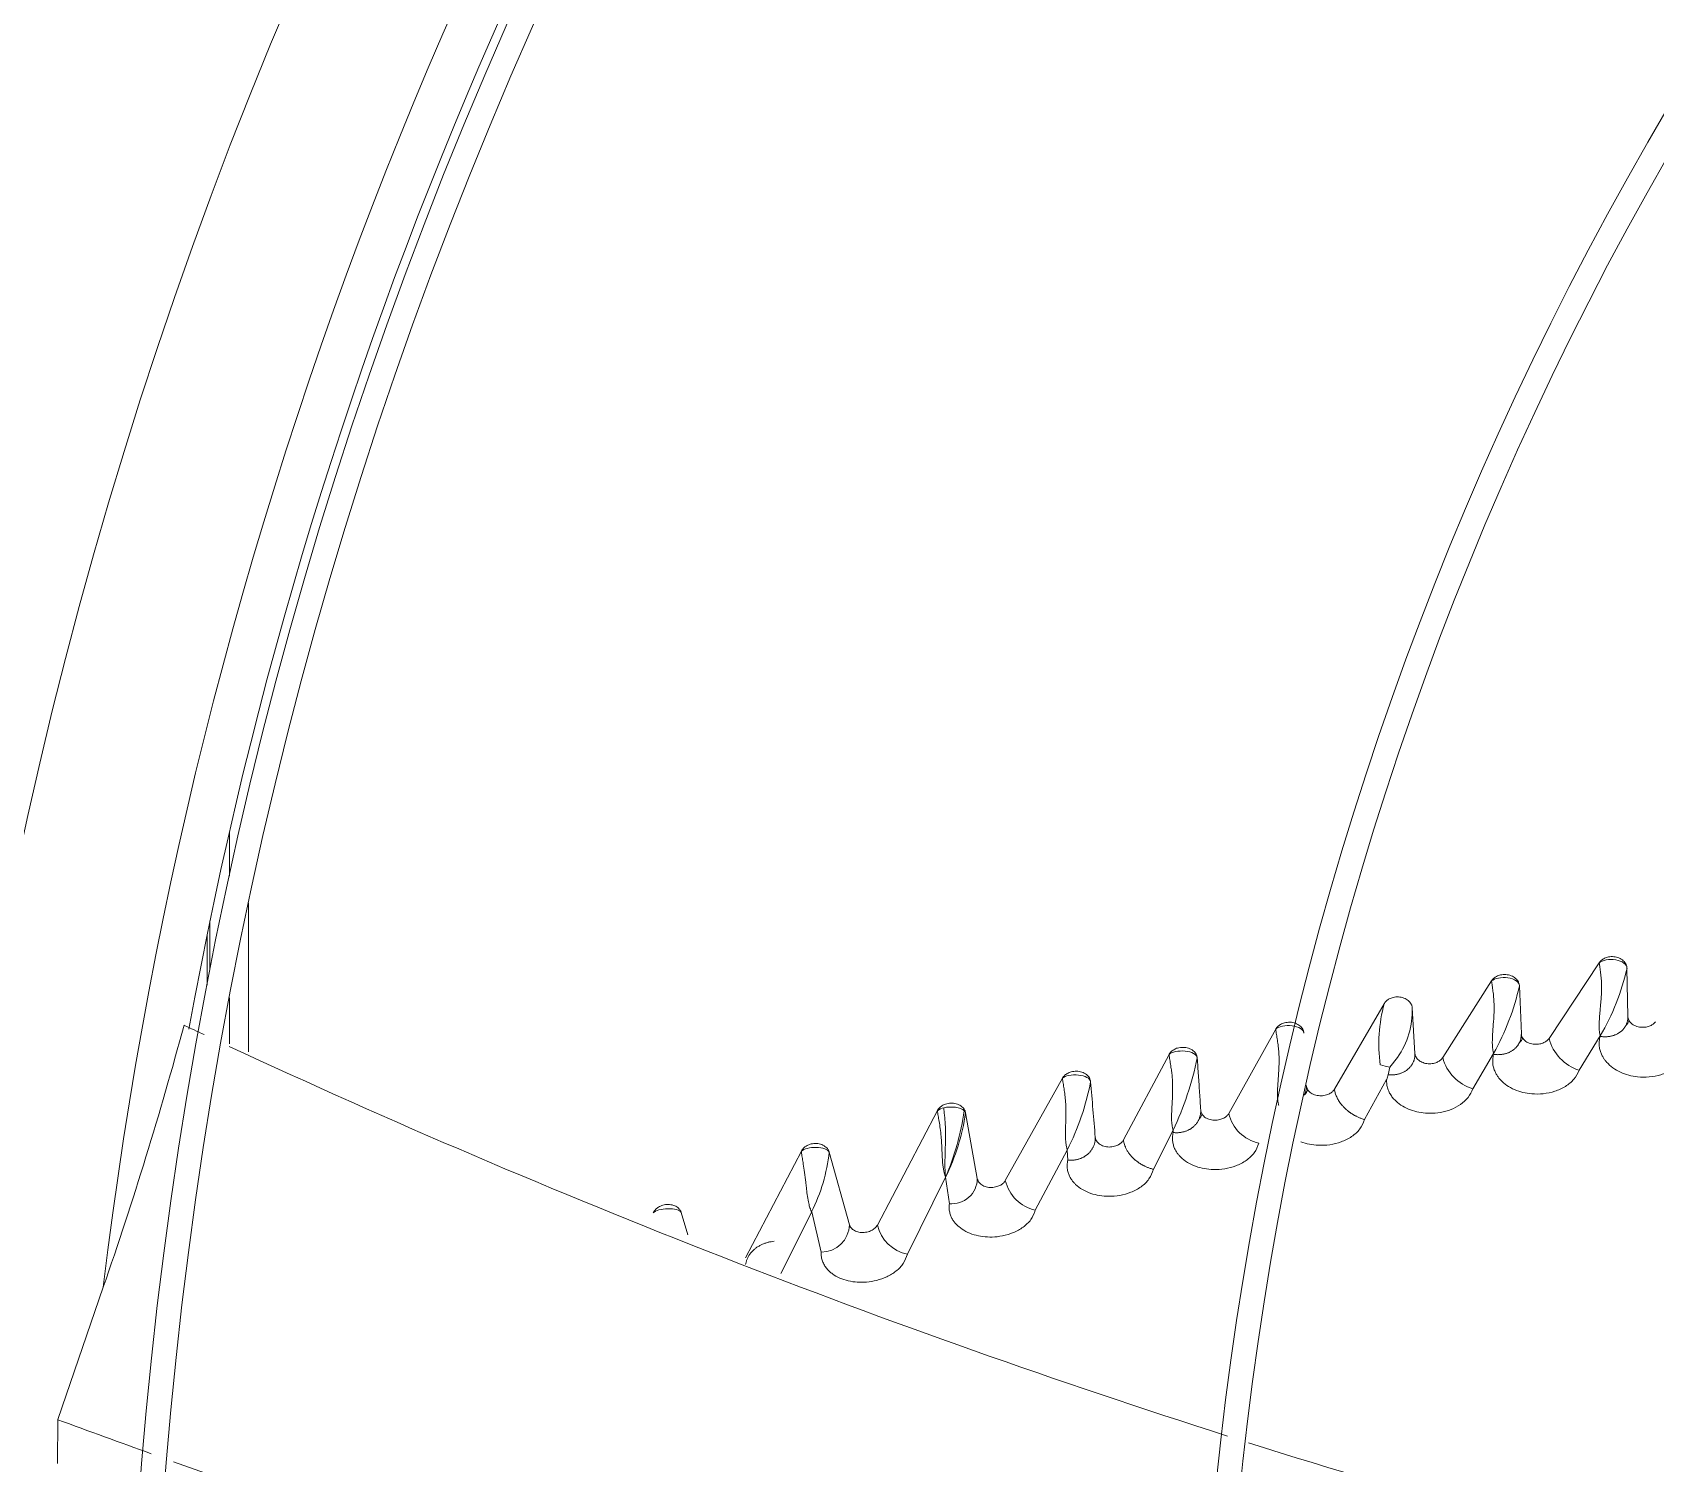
# Model space of a CAD drawing. Header units: millimetres. Extents: x 113490 to 142599, y -20467 to 115.
# Drawn here: x 128448.5 to 128615.1, y -11322.9 to -11176.1 of the extents above; entities that cross this region are included whole.
import ezdxf

# ---------------------------------------------------------------- set-up
doc = ezdxf.new("R2010")
doc.units = ezdxf.units.MM
doc.layers.add('DV3_0', color=7, linetype='Continuous')

msp = doc.modelspace()

# ---------------------------------------------------------------- linework, layer by layer
at = {"layer": 'DV3_0', "color": 7, "linetype": 'Continuous', "lineweight": 15}
for p, q in [((128468.75, -11262.66), (128468.75, -11258.08)), ((128470.71, -11280.7), (128470.71, -11265.39)), ((128466.75, -11267.24), (128466.75, -11272.3)), ((128466.45, -11273.86), (128466.45, -11268.71)), ((128604.17, -11279.31), (128609.33, -11271.54)), ((128593.27, -11281.28), (128598.27, -11273.41)), ((128612.17, -11272.11), (128612.27, -11277.05)), ((128601.13, -11273.91), (128601.33, -11278.83)), ((128468.75, -11279.88), (128468.75, -11275.14)), ((128582.15, -11284.52), (128587.25, -11275.75)), ((128590.13, -11276.17), (128590.41, -11280.86)), ((128571.31, -11287), (128576.13, -11278.36)), ((128607.27, -11282.58), (128609.42, -11279.05)), ((128609.42, -11279.05), (128609.42, -11279.1)), ((128560.49, -11289.73), (128565.18, -11280.96)), ((128588.61, -11281.27), (128587.83, -11282.25)), ((128596.35, -11284.47), (128598.48, -11280.86)), ((128598.48, -11280.86), (128598.48, -11280.94)), ((128548.37, -11293.9), (128554.24, -11283.4)), ((128587.34, -11282.16), (128586.86, -11282.02)), ((128587.83, -11282.25), (128587.34, -11282.16)), ((128587.83, -11282.25), (128587.65, -11283.04)), ((128585.25, -11287.64), (128587.5, -11283.51)), ((128535.24, -11298.47), (128541.41, -11286.72)), ((128544.3, -11286.94), (128545.5, -11293.7)), ((128563.57, -11292.74), (128565.59, -11288.73)), ((128565.59, -11288.73), (128565.6, -11288.97)), ((128521.7, -11301.82), (128527.44, -11290.88)), ((128530.3, -11290.98), (128532.38, -11298.43)), ((128551.45, -11296.95), (128554.73, -11290.76)), ((128554.73, -11290.76), (128554.78, -11291.79)), ((128538.32, -11301.45), (128542.24, -11293.56)), ((128542.24, -11293.56), (128542.63, -11296.27)), ((128515.11, -11297.17), (128515.8, -11299.46)), ((128525.35, -11303.43), (128528.5, -11297.12)), ((128528.5, -11297.12), (128529.47, -11301.24)), ((128455.79, -11304.82), (128451.12, -11318.43)), ((128451.12, -11318.43), (128451.11, -11322.94))]:
    msp.add_line(p, q, dxfattribs=at)
for centre, radius, start, end in [((128914.24, -11359.99), 551.5, 105.4775, 164.5225), ((128914.24, -11359.99), 477.5, 136.9802, 223.0198), ((128914.24, -11359.99), 456, 136.2282, 225.3442), ((128914.24, -11359.99), 453.5, 135.9912, 225.5589), ((128914.24, -11359.99), 457, 142.9574, 169.7123), ((128914.24, -11359.99), 343.5, 135.6595, 225.6229), ((128914.24, -11359.99), 346, 136.506, 225.3203), ((128588.35, -11266.67), 24.44, 329.5659, 347.1478), ((128576.77, -11268.59), 24.93, 330.5289, 347.6867), ((128602.61, -11279.86), 15.9, 165.003, 187.8068), ((128581.78, -11276.45), 8.36, 324.7902, 1.9143), ((128070.86, -11171.3), 407.44, 340.8691, 344.8259), ((128836.5, -10489.2), 872.25, 244.72539, 244.8747), ((128611.52, -11277.25), 0.897, 305.8843, 346.7145), ((128836.5, -10489.2), 872.25, 245.06175, 252.29143), ((128600.54, -11279), 0.942, 307.5746, 346.4297), ((128608.68, -11278.14), 4.66, 194.5439, 252.336), ((128536.41, -11274.85), 32.31, 334.5614, 348.4556), ((128597.63, -11280.15), 4.51, 194.4909, 253.53), ((128593.3, -11285.08), 6, 160.0566, 164.81), ((128530.3, -11278.52), 27.33, 333.3816, 348.9599), ((123420.05, -11718.43), 5155.43, 4.77297, 4.83658), ((128578.37, -11284.29), 1.07, 310.8387, 346.4287), ((128517.1, -11282.85), 27.33, 336.9148, 351.8402), ((128521.14, -11283.39), 23.43, 334.2626, 351.2768), ((128567.49, -11286.79), 1.11, 312.1124, 346.0877), ((128575.25, -11286.11), 4.04, 192.7941, 257.8316), ((128512.4, -11289.05), 18, 333.3669, 353.8444), ((128542.88, -11293.66), 2.62, 264.4516, 359.0626), ((128552.37, -11292.94), 4.11, 193.4011, 257.0944), ((128529.51, -11298.37), 2.86, 269.126, 358.8663), ((128539.1, -11297.57), 3.96, 193.2376, 258.7539), ((129112.03, -9514.29), 1921.39, 249.88091, 250.18566), ((128836.5, -10489.2), 872.25, 252.43948, 259.62023), ((129112.03, -9514.29), 1921.39, 250.25788, 253.58726)]:
    msp.add_arc(centre, radius, start, end, dxfattribs=at)
at = {"layer": 'DV3_0', "color": 7, "linetype": 'Continuous', "lineweight": 20}
for centre, radius, start, end in [((128914.24, -11359.99), 461.75, 142.7915, 173.1384), ((128542.3, -11287.82), 1.41, 100.2143, 128.8732), ((128543.86, -11287.08), 0.461, 17.1263, 49.6164)]:
    msp.add_arc(centre, radius, start, end, dxfattribs=at)
at = {"layer": 'DV3_0', "color": 7, "linetype": 'Continuous', "lineweight": 15}
for points, knots in [([(128609.42, -11279.05), (128609.41, -11279), (128609.39, -11278.9), (128609.36, -11278.74), (128609.34, -11278.57), (128609.32, -11278.4), (128609.31, -11278.11), (128609.32, -11277.64), (128609.36, -11277.01), (128609.41, -11276.38), (128609.46, -11275.88), (128609.51, -11275.38), (128609.54, -11274.87), (128609.56, -11274.33), (128609.56, -11273.9), (128609.55, -11273.55), (128609.53, -11273.21), (128609.5, -11272.89), (128609.47, -11272.59), (128609.43, -11272.3), (128609.39, -11272.03), (128609.36, -11271.77), (128609.34, -11271.62), (128609.33, -11271.54)], [0, 0, 0, 0, 0.022409, 0.045589, 0.069571, 0.094381, 0.120045, 0.191549, 0.285493, 0.377196, 0.444191, 0.486257, 0.570457, 0.643705, 0.688578, 0.731351, 0.772306, 0.811765, 0.850086, 0.887654, 0.924879, 0.962184, 1, 1, 1, 1]), ([(128609.33, -11271.54), (128609.34, -11271.52), (128609.37, -11271.48), (128609.43, -11271.41), (128609.49, -11271.35), (128609.58, -11271.27), (128609.7, -11271.17), (128609.87, -11271.08), (128610.06, -11271), (128610.38, -11270.92), (128610.73, -11270.9), (128611.09, -11270.96), (128611.35, -11271.05), (128611.59, -11271.17), (128611.8, -11271.33), (128611.96, -11271.5), (128612.07, -11271.68), (128612.13, -11271.84), (128612.17, -11271.97), (128612.17, -11272.06), (128612.17, -11272.11)], [0, 0, 0, 0, 0.024134, 0.04836, 0.072806, 0.097596, 0.147346, 0.197463, 0.253452, 0.310188, 0.44873, 0.519838, 0.591578, 0.663957, 0.735397, 0.803684, 0.871681, 0.915225, 0.957782, 1, 1, 1, 1]), ([(128609.33, -11271.54), (128609.48, -11271.41), (128609.74, -11271.31), (128610.34, -11271.2), (128610.69, -11271.19), (128611.34, -11271.3), (128611.64, -11271.42), (128612.05, -11271.72), (128612.17, -11271.91), (128612.17, -11272.11)], [0, 0, 0, 0, 0.25, 0.25, 0.5, 0.5, 0.75, 0.75, 1, 1, 1, 1]), ([(128598.27, -11273.41), (128598.29, -11273.38), (128598.32, -11273.34), (128598.37, -11273.27), (128598.43, -11273.2), (128598.51, -11273.12), (128598.63, -11273.03), (128598.8, -11272.93), (128598.99, -11272.85), (128599.31, -11272.76), (128599.66, -11272.73), (128600.03, -11272.79), (128600.29, -11272.87), (128600.53, -11272.99), (128600.74, -11273.14), (128600.91, -11273.31), (128601.02, -11273.48), (128601.08, -11273.64), (128601.12, -11273.77), (128601.13, -11273.86), (128601.13, -11273.91)], [0, 0, 0, 0, 0.024029, 0.048159, 0.072516, 0.097221, 0.146847, 0.196862, 0.252882, 0.309652, 0.448785, 0.520176, 0.59216, 0.664628, 0.736101, 0.804272, 0.872116, 0.915511, 0.957922, 1, 1, 1, 1]), ([(128598.27, -11273.41), (128598.42, -11273.28), (128598.67, -11273.17), (128599.27, -11273.05), (128599.62, -11273.04), (128600.28, -11273.14), (128600.58, -11273.25), (128601, -11273.54), (128601.12, -11273.72), (128601.13, -11273.91)], [0, 0, 0, 0, 0.25, 0.25, 0.5, 0.5, 0.75, 0.75, 1, 1, 1, 1]), ([(128598.48, -11280.86), (128598.47, -11280.81), (128598.44, -11280.71), (128598.41, -11280.55), (128598.39, -11280.39), (128598.37, -11280.22), (128598.35, -11279.93), (128598.35, -11279.48), (128598.38, -11278.85), (128598.42, -11278.23), (128598.46, -11277.73), (128598.5, -11277.24), (128598.53, -11276.73), (128598.54, -11276.19), (128598.53, -11275.76), (128598.51, -11275.41), (128598.49, -11275.08), (128598.46, -11274.76), (128598.42, -11274.45), (128598.38, -11274.17), (128598.34, -11273.89), (128598.3, -11273.64), (128598.28, -11273.48), (128598.27, -11273.41)], [0, 0, 0, 0, 0.022201, 0.045152, 0.068882, 0.093418, 0.118782, 0.189613, 0.28218, 0.374375, 0.441059, 0.481971, 0.566408, 0.639815, 0.684963, 0.728061, 0.769391, 0.809271, 0.848051, 0.886111, 0.923847, 0.961672, 1, 1, 1, 1]), ([(128587.25, -11275.75), (128587.27, -11275.72), (128587.31, -11275.67), (128587.36, -11275.59), (128587.42, -11275.52), (128587.51, -11275.43), (128587.62, -11275.34), (128587.85, -11275.21), (128588.13, -11275.1), (128588.46, -11275.05), (128588.73, -11275.04), (128589.01, -11275.08), (128589.28, -11275.16), (128589.52, -11275.27), (128589.73, -11275.42), (128589.9, -11275.59), (128590.01, -11275.76), (128590.08, -11275.91), (128590.12, -11276.04), (128590.13, -11276.13), (128590.13, -11276.17)], [0, 0, 0, 0, 0.028167, 0.055348, 0.081659, 0.107229, 0.154212, 0.202321, 0.315456, 0.382435, 0.455458, 0.52668, 0.598478, 0.669805, 0.740218, 0.808365, 0.876005, 0.918304, 0.959423, 1, 1, 1, 1]), ([(128576.13, -11278.36), (128576.14, -11278.34), (128576.17, -11278.29), (128576.22, -11278.22), (128576.27, -11278.16), (128576.35, -11278.07), (128576.47, -11277.97), (128576.63, -11277.86), (128576.82, -11277.77), (128577.13, -11277.67), (128577.5, -11277.63), (128577.87, -11277.67), (128578.14, -11277.74), (128578.39, -11277.86), (128578.61, -11278), (128578.78, -11278.17), (128578.9, -11278.34), (128578.97, -11278.5), (128579, -11278.63), (128579.01, -11278.72), (128579.02, -11278.77)], [0, 0, 0, 0, 0.023863, 0.047824, 0.072015, 0.09656, 0.145727, 0.195355, 0.251243, 0.307931, 0.448733, 0.521024, 0.59385, 0.666733, 0.738421, 0.806257, 0.87365, 0.91656, 0.958451, 1, 1, 1, 1]), ([(128576.13, -11278.36), (128576.26, -11278.24), (128576.51, -11278.12), (128577.11, -11277.99), (128577.46, -11277.98), (128578.13, -11278.05), (128578.44, -11278.15), (128578.88, -11278.42), (128579.01, -11278.59), (128579.02, -11278.77)], [0, 0, 0, 0, 0.25, 0.25, 0.5, 0.5, 0.75, 0.75, 1, 1, 1, 1]), ([(128576.43, -11286.19), (128576.42, -11286.14), (128576.39, -11286.03), (128576.36, -11285.87), (128576.34, -11285.7), (128576.32, -11285.52), (128576.3, -11285.21), (128576.3, -11284.73), (128576.33, -11284.08), (128576.38, -11283.43), (128576.42, -11282.91), (128576.45, -11282.39), (128576.47, -11281.86), (128576.47, -11281.31), (128576.45, -11280.86), (128576.42, -11280.49), (128576.39, -11280.15), (128576.34, -11279.81), (128576.3, -11279.49), (128576.25, -11279.18), (128576.2, -11278.89), (128576.16, -11278.61), (128576.14, -11278.45), (128576.13, -11278.36)], [0, 0, 0, 0, 0.022237, 0.045248, 0.069066, 0.093718, 0.119229, 0.190368, 0.28422, 0.374892, 0.441624, 0.484155, 0.567317, 0.639831, 0.684339, 0.726905, 0.76784, 0.807487, 0.846217, 0.884424, 0.922516, 0.960904, 1, 1, 1, 1]), ([(128609.42, -11279.1), (128609.47, -11279.11), (128609.56, -11279.12), (128609.71, -11279.13), (128609.86, -11279.14), (128610, -11279.14), (128610.14, -11279.13), (128610.28, -11279.12), (128610.42, -11279.1), (128610.56, -11279.07), (128610.69, -11279.04), (128610.82, -11279), (128610.94, -11278.95), (128611.07, -11278.9), (128611.18, -11278.84), (128611.3, -11278.78), (128611.4, -11278.71), (128611.51, -11278.64), (128611.6, -11278.56), (128611.7, -11278.47), (128611.78, -11278.39), (128611.86, -11278.29), (128611.93, -11278.2), (128612, -11278.09), (128612.06, -11277.99), (128612.11, -11277.88), (128612.15, -11277.77), (128612.19, -11277.65), (128612.22, -11277.54), (128612.25, -11277.42), (128612.26, -11277.3), (128612.27, -11277.17), (128612.27, -11277.09), (128612.27, -11277.05)], [0, 0, 0, 0, 0.030624, 0.061201, 0.091776, 0.122388, 0.153068, 0.183841, 0.214727, 0.245741, 0.276895, 0.308198, 0.339656, 0.371275, 0.403058, 0.43501, 0.467136, 0.499442, 0.53193, 0.564598, 0.597438, 0.630439, 0.663587, 0.696868, 0.730267, 0.763765, 0.797349, 0.831004, 0.864717, 0.898478, 0.93228, 0.96612, 1, 1, 1, 1]), ([(128612.27, -11277.05), (128612.27, -11277.11), (128612.28, -11277.24), (128612.38, -11277.5), (128612.61, -11277.79), (128613.04, -11278.05), (128613.57, -11278.18), (128614.1, -11278.17), (128614.55, -11278.04), (128614.83, -11277.87), (128615, -11277.72), (128615.07, -11277.63), (128615.1, -11277.59)], [0, 0, 0, 0, 0.062043, 0.124815, 0.256609, 0.396962, 0.54245, 0.683803, 0.801715, 0.902665, 0.951541, 1, 1, 1, 1]), ([(128598.48, -11280.94), (128598.53, -11280.95), (128598.62, -11280.96), (128598.77, -11280.97), (128598.92, -11280.98), (128599.06, -11280.97), (128599.2, -11280.96), (128599.34, -11280.95), (128599.48, -11280.93), (128599.62, -11280.9), (128599.75, -11280.86), (128599.88, -11280.82), (128600, -11280.77), (128600.13, -11280.72), (128600.24, -11280.66), (128600.36, -11280.59), (128600.46, -11280.52), (128600.57, -11280.44), (128600.66, -11280.36), (128600.75, -11280.27), (128600.84, -11280.18), (128600.92, -11280.09), (128600.99, -11279.99), (128601.05, -11279.89), (128601.11, -11279.78), (128601.17, -11279.67), (128601.21, -11279.56), (128601.25, -11279.44), (128601.28, -11279.32), (128601.3, -11279.2), (128601.32, -11279.08), (128601.33, -11278.95), (128601.33, -11278.87), (128601.33, -11278.83)], [0, 0, 0, 0, 0.03052, 0.060997, 0.091475, 0.121995, 0.152587, 0.183277, 0.214087, 0.245032, 0.276126, 0.307376, 0.338791, 0.370375, 0.402134, 0.434072, 0.466194, 0.498504, 0.531007, 0.563699, 0.59657, 0.629611, 0.662807, 0.696143, 0.729602, 0.763169, 0.796826, 0.83056, 0.864356, 0.898204, 0.932096, 0.966028, 1, 1, 1, 1]), ([(128601.33, -11278.83), (128601.33, -11278.89), (128601.35, -11279.02), (128601.45, -11279.27), (128601.69, -11279.56), (128602.12, -11279.81), (128602.66, -11279.93), (128603.19, -11279.9), (128603.63, -11279.76), (128603.9, -11279.59), (128604.07, -11279.44), (128604.14, -11279.35), (128604.17, -11279.31)], [0, 0, 0, 0, 0.061808, 0.124342, 0.255812, 0.396242, 0.54227, 0.68426, 0.802287, 0.903034, 0.951693, 1, 1, 1, 1]), ([(128609.42, -11279.1), (128609.38, -11279.27), (128609.31, -11279.61), (128609.32, -11280.1), (128609.4, -11280.54), (128609.54, -11280.92), (128609.71, -11281.24), (128609.89, -11281.51), (128610.37, -11282.1), (128611.42, -11282.86), (128613.03, -11283.28), (128614.46, -11283.3), (128615.67, -11283.07), (128616.77, -11282.59), (128617.69, -11281.87), (128618.03, -11281.24), (128618.19, -11280.93)], [0, 0, 0, 0, 0.048201, 0.09227, 0.132334, 0.168466, 0.200643, 0.228802, 0.25286, 0.399444, 0.537774, 0.628473, 0.721072, 0.814191, 0.907038, 1, 1, 1, 1]), ([(128565.18, -11280.96), (128565.19, -11280.94), (128565.21, -11280.89), (128565.26, -11280.82), (128565.32, -11280.75), (128565.39, -11280.67), (128565.51, -11280.57), (128565.67, -11280.46), (128565.85, -11280.36), (128566.16, -11280.25), (128566.53, -11280.21), (128566.9, -11280.24), (128567.18, -11280.31), (128567.43, -11280.42), (128567.65, -11280.56), (128567.83, -11280.73), (128567.94, -11280.9), (128568.02, -11281.05), (128568.06, -11281.19), (128568.07, -11281.28), (128568.07, -11281.32)], [0, 0, 0, 0, 0.023808, 0.047726, 0.071885, 0.096412, 0.145198, 0.194482, 0.250252, 0.306836, 0.44823, 0.520887, 0.594068, 0.667165, 0.739009, 0.806802, 0.874094, 0.916845, 0.958589, 1, 1, 1, 1]), ([(128565.18, -11280.96), (128565.3, -11280.84), (128565.54, -11280.73), (128566.14, -11280.6), (128566.49, -11280.58), (128567.16, -11280.64), (128567.47, -11280.73), (128567.92, -11280.98), (128568.06, -11281.15), (128568.07, -11281.32)], [0, 0, 0, 0, 0.25, 0.25, 0.5, 0.5, 0.75, 0.75, 1, 1, 1, 1]), ([(128565.59, -11288.73), (128565.58, -11288.68), (128565.55, -11288.58), (128565.52, -11288.42), (128565.49, -11288.25), (128565.47, -11288.07), (128565.44, -11287.78), (128565.43, -11287.31), (128565.45, -11286.66), (128565.49, -11286.02), (128565.52, -11285.5), (128565.54, -11284.99), (128565.55, -11284.46), (128565.54, -11283.91), (128565.52, -11283.47), (128565.49, -11283.1), (128565.45, -11282.76), (128565.4, -11282.42), (128565.35, -11282.1), (128565.3, -11281.79), (128565.25, -11281.5), (128565.2, -11281.22), (128565.19, -11281.05), (128565.18, -11280.96)], [0, 0, 0, 0, 0.022002, 0.044764, 0.068319, 0.092694, 0.117911, 0.188328, 0.280844, 0.371809, 0.438209, 0.479748, 0.562928, 0.635555, 0.680347, 0.723252, 0.76458, 0.804675, 0.843903, 0.882652, 0.921318, 0.960302, 1, 1, 1, 1]), ([(128568.07, -11281.32), (128568.09, -11281.62), (128568.13, -11282.21), (128568.19, -11283.1), (128568.25, -11283.99), (128568.31, -11284.88), (128568.37, -11285.78), (128568.41, -11286.38), (128568.43, -11286.68)], [0, 0, 0, 0, 0.163352, 0.328023, 0.494015, 0.661335, 0.829994, 1, 1, 1, 1]), ([(128587.65, -11283.04), (128587.7, -11283.04), (128587.8, -11283.05), (128587.94, -11283.06), (128588.08, -11283.06), (128588.22, -11283.05), (128588.36, -11283.03), (128588.5, -11283.01), (128588.63, -11282.98), (128588.76, -11282.95), (128588.89, -11282.91), (128589.01, -11282.87), (128589.14, -11282.81), (128589.25, -11282.76), (128589.37, -11282.69), (128589.48, -11282.63), (128589.58, -11282.55), (128589.68, -11282.48), (128589.77, -11282.39), (128589.86, -11282.3), (128589.94, -11282.21), (128590.02, -11282.12), (128590.08, -11282.02), (128590.15, -11281.91), (128590.21, -11281.81), (128590.26, -11281.69), (128590.3, -11281.58), (128590.34, -11281.47), (128590.37, -11281.35), (128590.39, -11281.23), (128590.4, -11281.11), (128590.41, -11280.98), (128590.41, -11280.9), (128590.41, -11280.86)], [0, 0, 0, 0, 0.030265, 0.060513, 0.090787, 0.121122, 0.15155, 0.182096, 0.21278, 0.243616, 0.274618, 0.305794, 0.337151, 0.368694, 0.400427, 0.432355, 0.464482, 0.496811, 0.529346, 0.562081, 0.595008, 0.628116, 0.661391, 0.694819, 0.728381, 0.762063, 0.795848, 0.82972, 0.863667, 0.897675, 0.931737, 0.965846, 1, 1, 1, 1]), ([(128590.41, -11280.86), (128590.42, -11280.92), (128590.44, -11281.05), (128590.54, -11281.29), (128590.79, -11281.58), (128591.23, -11281.82), (128591.77, -11281.93), (128592.3, -11281.89), (128592.73, -11281.75), (128593.01, -11281.57), (128593.17, -11281.41), (128593.23, -11281.32), (128593.27, -11281.28)], [0, 0, 0, 0, 0.061572, 0.123849, 0.255018, 0.395564, 0.542157, 0.684789, 0.802921, 0.903424, 0.951914, 1, 1, 1, 1]), ([(128598.48, -11280.94), (128598.44, -11281.11), (128598.38, -11281.44), (128598.39, -11281.92), (128598.48, -11282.35), (128598.62, -11282.72), (128598.79, -11283.05), (128598.98, -11283.32), (128599.47, -11283.91), (128600.55, -11284.65), (128602.17, -11285.03), (128603.6, -11285.02), (128604.79, -11284.77), (128605.88, -11284.27), (128606.79, -11283.53), (128607.11, -11282.89), (128607.27, -11282.58)], [0, 0, 0, 0, 0.046866, 0.089983, 0.129484, 0.165451, 0.19787, 0.226685, 0.25182, 0.39873, 0.538192, 0.627822, 0.719907, 0.813023, 0.906239, 1, 1, 1, 1]), ([(128554.24, -11283.4), (128554.25, -11283.38), (128554.28, -11283.33), (128554.32, -11283.26), (128554.37, -11283.2), (128554.45, -11283.11), (128554.56, -11283.01), (128554.72, -11282.91), (128554.91, -11282.81), (128555.22, -11282.7), (128555.58, -11282.66), (128555.95, -11282.69), (128556.22, -11282.76), (128556.48, -11282.86), (128556.69, -11283), (128556.87, -11283.17), (128556.99, -11283.33), (128557.06, -11283.49), (128557.11, -11283.62), (128557.12, -11283.71), (128557.12, -11283.75)], [0, 0, 0, 0, 0.023224, 0.046559, 0.070122, 0.094029, 0.142577, 0.19164, 0.247919, 0.304972, 0.44783, 0.520778, 0.594184, 0.66739, 0.739327, 0.807118, 0.874376, 0.917068, 0.958723, 1, 1, 1, 1]), ([(128554.24, -11283.4), (128554.37, -11283.28), (128554.61, -11283.17), (128555.2, -11283.05), (128555.55, -11283.03), (128556.21, -11283.1), (128556.52, -11283.18), (128556.97, -11283.43), (128557.11, -11283.58), (128557.12, -11283.75)], [0, 0, 0, 0, 0.25, 0.25, 0.5, 0.5, 0.75, 0.75, 1, 1, 1, 1]), ([(128554.73, -11290.76), (128554.72, -11290.72), (128554.69, -11290.62), (128554.65, -11290.47), (128554.62, -11290.31), (128554.6, -11290.15), (128554.57, -11289.87), (128554.54, -11289.43), (128554.55, -11288.83), (128554.56, -11288.23), (128554.58, -11287.74), (128554.59, -11287.27), (128554.59, -11286.77), (128554.58, -11286.24), (128554.56, -11285.81), (128554.53, -11285.46), (128554.49, -11285.13), (128554.44, -11284.8), (128554.4, -11284.49), (128554.35, -11284.19), (128554.31, -11283.91), (128554.27, -11283.64), (128554.25, -11283.48), (128554.24, -11283.4)], [0, 0, 0, 0, 0.021649, 0.044054, 0.067247, 0.091253, 0.116094, 0.185169, 0.275206, 0.366062, 0.431165, 0.470125, 0.553471, 0.626346, 0.672137, 0.716118, 0.758577, 0.799825, 0.840195, 0.880037, 0.91971, 0.959577, 1, 1, 1, 1]), ([(128579.07, -11285.12), (128579.08, -11285.08), (128579.12, -11285.01), (128579.16, -11284.9), (128579.2, -11284.78), (128579.23, -11284.66), (128579.25, -11284.54), (128579.27, -11284.41), (128579.27, -11284.28), (128579.27, -11284.2), (128579.27, -11284.15)], [0.7337345, 0.7337345, 0.7337345, 0.7337345, 0.7628649, 0.7965844, 0.8303767, 0.8642271, 0.8981227, 0.9320539, 0.9660139, 1, 1, 1, 1]), ([(128579.27, -11284.15), (128579.27, -11284.18), (128579.28, -11284.23), (128579.29, -11284.31), (128579.31, -11284.38), (128579.34, -11284.45), (128579.4, -11284.56), (128579.49, -11284.7), (128579.66, -11284.86), (128579.86, -11284.99), (128580.19, -11285.13), (128580.65, -11285.22), (128581.11, -11285.18), (128581.43, -11285.08), (128581.63, -11284.99), (128581.8, -11284.89), (128581.94, -11284.78), (128582.06, -11284.66), (128582.12, -11284.57), (128582.15, -11284.52)], [0, 0, 0, 0, 0.024403, 0.048716, 0.073078, 0.097627, 0.122498, 0.187206, 0.253061, 0.322964, 0.39398, 0.541384, 0.684938, 0.744578, 0.803456, 0.853954, 0.903766, 0.952151, 1, 1, 1, 1]), ([(128585.25, -11287.64), (128585.2, -11287.63), (128585.09, -11287.59), (128584.93, -11287.54), (128584.78, -11287.48), (128584.64, -11287.42), (128584.51, -11287.36), (128584.39, -11287.3), (128584.27, -11287.24), (128584.16, -11287.18), (128584.06, -11287.12), (128583.97, -11287.06), (128583.88, -11287.01), (128583.8, -11286.95), (128583.73, -11286.9), (128583.66, -11286.85), (128583.61, -11286.81), (128583.56, -11286.77), (128583.51, -11286.73), (128583.47, -11286.7), (128583.44, -11286.67), (128583.41, -11286.64), (128583.39, -11286.62), (128583.37, -11286.61), (128583.36, -11286.6), (128583.28, -11286.52), (128583.14, -11286.39), (128582.95, -11286.19), (128582.78, -11285.99), (128582.64, -11285.79), (128582.52, -11285.59), (128582.42, -11285.4), (128582.34, -11285.21), (128582.27, -11285.03), (128582.21, -11284.85), (128582.17, -11284.68), (128582.16, -11284.58), (128582.15, -11284.52)], [0, 0, 0, 0, 0.034123, 0.06675, 0.09792, 0.12766, 0.15599, 0.182924, 0.208471, 0.232639, 0.255429, 0.276844, 0.296882, 0.315543, 0.332825, 0.348723, 0.363236, 0.376358, 0.388086, 0.398416, 0.407345, 0.414868, 0.420982, 0.425684, 0.428973, 0.430847, 0.490957, 0.549235, 0.605761, 0.660585, 0.713745, 0.765274, 0.815208, 0.863593, 0.91048, 0.955927, 1, 1, 1, 1]), ([(128587.5, -11283.51), (128587.5, -11283.68), (128587.5, -11284.01), (128587.62, -11284.49), (128587.8, -11284.91), (128588.04, -11285.29), (128588.32, -11285.62), (128588.93, -11286.18), (128590.11, -11286.81), (128591.7, -11287.04), (128593.05, -11286.93), (128594.14, -11286.63), (128595.12, -11286.11), (128595.93, -11285.38), (128596.21, -11284.78), (128596.35, -11284.48)], [0, 0, 0, 0, 0.04854, 0.0945, 0.138055, 0.179268, 0.218149, 0.254623, 0.40285, 0.546551, 0.633793, 0.723693, 0.814955, 0.906909, 1, 1, 1, 1]), ([(128541.41, -11286.72), (128541.42, -11286.69), (128541.45, -11286.65), (128541.49, -11286.58), (128541.54, -11286.51), (128541.61, -11286.43), (128541.72, -11286.33), (128541.87, -11286.22), (128542.04, -11286.12), (128542.34, -11286), (128542.69, -11285.94), (128543.06, -11285.96), (128543.33, -11286.01), (128543.59, -11286.11), (128543.82, -11286.23), (128544.01, -11286.39), (128544.13, -11286.54), (128544.22, -11286.69), (128544.27, -11286.81), (128544.29, -11286.9), (128544.3, -11286.94)], [0, 0, 0, 0, 0.023193, 0.046564, 0.070228, 0.094297, 0.142095, 0.190415, 0.245993, 0.302304, 0.444824, 0.518345, 0.592326, 0.666155, 0.738761, 0.807216, 0.87511, 0.917452, 0.958876, 1, 1, 1, 1]), ([(128542.24, -11293.56), (128542.23, -11293.52), (128542.19, -11293.43), (128542.15, -11293.29), (128542.11, -11293.13), (128542.07, -11292.96), (128542.03, -11292.77), (128542, -11292.56), (128541.97, -11292.34), (128541.94, -11292.1), (128541.91, -11291.72), (128541.89, -11291.27), (128541.87, -11290.83), (128541.86, -11290.47), (128541.84, -11290.13), (128541.81, -11289.74), (128541.77, -11289.23), (128541.7, -11288.58), (128541.6, -11287.96), (128541.53, -11287.53), (128541.48, -11287.24), (128541.44, -11286.97), (128541.42, -11286.8), (128541.41, -11286.72)], [0, 0, 0, 0, 0.021582, 0.044993, 0.070281, 0.097487, 0.126644, 0.157785, 0.190935, 0.22612, 0.263363, 0.35736, 0.420759, 0.452963, 0.510655, 0.563618, 0.611913, 0.723706, 0.825547, 0.868701, 0.911913, 0.955557, 1, 1, 1, 1]), ([(128542.05, -11286.43), (128542.06, -11286.57), (128542.1, -11286.89), (128542.17, -11287.56), (128542.23, -11288.4), (128542.24, -11289.35), (128542.22, -11290.26), (128542.2, -11291.14), (128542.17, -11291.99), (128542.18, -11292.81), (128542.21, -11293.32), (128542.24, -11293.56)], [0, 0, 0, 0, 0.062498, 0.125002, 0.250008, 0.375015, 0.500022, 0.625029, 0.750035, 0.875042, 1, 1, 1, 1]), ([(128565.6, -11288.97), (128565.65, -11288.97), (128565.75, -11288.98), (128565.89, -11288.99), (128566.04, -11288.99), (128566.18, -11288.98), (128566.33, -11288.96), (128566.47, -11288.94), (128566.6, -11288.91), (128566.74, -11288.88), (128566.87, -11288.84), (128567, -11288.79), (128567.12, -11288.73), (128567.25, -11288.67), (128567.36, -11288.61), (128567.47, -11288.53), (128567.58, -11288.46), (128567.68, -11288.37), (128567.77, -11288.29), (128567.86, -11288.19), (128567.95, -11288.1), (128568.02, -11288), (128568.09, -11287.89), (128568.16, -11287.78), (128568.22, -11287.67), (128568.27, -11287.56), (128568.31, -11287.44), (128568.35, -11287.32), (128568.38, -11287.19), (128568.4, -11287.07), (128568.42, -11286.94), (128568.43, -11286.81), (128568.43, -11286.73), (128568.43, -11286.68)], [0, 0, 0, 0, 0.030308, 0.060567, 0.09083, 0.121138, 0.151527, 0.182026, 0.21266, 0.243447, 0.274401, 0.305534, 0.336854, 0.368368, 0.400081, 0.431998, 0.464123, 0.496463, 0.529018, 0.561781, 0.594743, 0.627891, 0.661209, 0.69468, 0.728285, 0.762007, 0.795828, 0.82973, 0.863698, 0.897718, 0.931779, 0.965875, 1, 1, 1, 1]), ([(128568.43, -11286.68), (128568.43, -11286.75), (128568.45, -11286.87), (128568.56, -11287.12), (128568.81, -11287.4), (128569.27, -11287.63), (128569.82, -11287.72), (128570.36, -11287.67), (128570.8, -11287.5), (128571.07, -11287.31), (128571.22, -11287.14), (128571.28, -11287.05), (128571.31, -11287)], [0, 0, 0, 0, 0.060685, 0.122132, 0.252219, 0.393086, 0.541388, 0.685757, 0.80418, 0.904063, 0.952325, 1, 1, 1, 1]), ([(128578.7, -11289.92), (128579.26, -11290.13), (128580.26, -11290.32), (128581.69, -11290.25), (128582.87, -11289.96), (128583.95, -11289.42), (128584.83, -11288.63), (128585.11, -11287.97), (128585.25, -11287.64)], [0.3972733, 0.3972733, 0.3972733, 0.3972733, 0.5378895, 0.6256928, 0.7171017, 0.8104865, 0.9045782, 1, 1, 1, 1]), ([(128527.44, -11290.88), (128527.45, -11290.85), (128527.48, -11290.79), (128527.54, -11290.7), (128527.61, -11290.62), (128527.68, -11290.54), (128527.76, -11290.47), (128527.87, -11290.39), (128528.02, -11290.3), (128528.23, -11290.2), (128528.46, -11290.13), (128528.73, -11290.09), (128529.01, -11290.08), (128529.28, -11290.12), (128529.54, -11290.2), (128529.77, -11290.31), (128529.96, -11290.45), (128530.1, -11290.59), (128530.2, -11290.73), (128530.26, -11290.85), (128530.29, -11290.93), (128530.3, -11290.98)], [0, 0, 0, 0, 0.030288, 0.060436, 0.090667, 0.121199, 0.152246, 0.184013, 0.239268, 0.295142, 0.366703, 0.438927, 0.513041, 0.58743, 0.661711, 0.734892, 0.803943, 0.872398, 0.915766, 0.958092, 1, 1, 1, 1]), ([(128554.78, -11291.79), (128554.83, -11291.8), (128554.93, -11291.81), (128555.08, -11291.81), (128555.22, -11291.81), (128555.37, -11291.8), (128555.51, -11291.78), (128555.65, -11291.76), (128555.78, -11291.73), (128555.92, -11291.69), (128556.05, -11291.64), (128556.18, -11291.59), (128556.3, -11291.54), (128556.42, -11291.48), (128556.54, -11291.41), (128556.65, -11291.33), (128556.75, -11291.26), (128556.86, -11291.17), (128556.95, -11291.08), (128557.04, -11290.99), (128557.12, -11290.89), (128557.2, -11290.79), (128557.27, -11290.68), (128557.33, -11290.57), (128557.39, -11290.45), (128557.44, -11290.34), (128557.49, -11290.22), (128557.53, -11290.1), (128557.56, -11289.97), (128557.58, -11289.84), (128557.59, -11289.72), (128557.6, -11289.59), (128557.6, -11289.5), (128557.6, -11289.45)], [0, 0, 0, 0, 0.030136, 0.060229, 0.09033, 0.120484, 0.150727, 0.181089, 0.211596, 0.242267, 0.273117, 0.304158, 0.335401, 0.366851, 0.398516, 0.4304, 0.462508, 0.494847, 0.527415, 0.560208, 0.593214, 0.626421, 0.659811, 0.693369, 0.727075, 0.76091, 0.794856, 0.828896, 0.863012, 0.89719, 0.93142, 0.965692, 1, 1, 1, 1]), ([(128557.6, -11289.45), (128557.61, -11289.52), (128557.63, -11289.64), (128557.75, -11289.89), (128558, -11290.16), (128558.47, -11290.39), (128559.02, -11290.48), (128559.56, -11290.41), (128560, -11290.23), (128560.26, -11290.04), (128560.41, -11289.87), (128560.47, -11289.78), (128560.49, -11289.73)], [0, 0, 0, 0, 0.060575, 0.121864, 0.251873, 0.393076, 0.542041, 0.686902, 0.805201, 0.904632, 0.952595, 1, 1, 1, 1]), ([(128563.57, -11292.74), (128563.52, -11292.73), (128563.41, -11292.7), (128563.25, -11292.65), (128563.1, -11292.6), (128562.96, -11292.54), (128562.83, -11292.49), (128562.7, -11292.43), (128562.59, -11292.37), (128562.48, -11292.32), (128562.38, -11292.26), (128562.29, -11292.21), (128562.2, -11292.15), (128562.12, -11292.1), (128562.06, -11292.05), (128561.99, -11292.01), (128561.94, -11291.97), (128561.89, -11291.93), (128561.84, -11291.9), (128561.81, -11291.87), (128561.78, -11291.84), (128561.75, -11291.82), (128561.73, -11291.8), (128561.62, -11291.71), (128561.42, -11291.53), (128561.18, -11291.25), (128560.98, -11290.98), (128560.81, -11290.71), (128560.69, -11290.45), (128560.6, -11290.2), (128560.53, -11289.96), (128560.51, -11289.81), (128560.49, -11289.73)], [0, 0, 0, 0, 0.034456, 0.067339, 0.098697, 0.128564, 0.156963, 0.18391, 0.209417, 0.233489, 0.25613, 0.27734, 0.297118, 0.31546, 0.332363, 0.347824, 0.361835, 0.374394, 0.385495, 0.395132, 0.403302, 0.41, 0.415223, 0.418967, 0.502787, 0.583185, 0.66032, 0.734271, 0.805105, 0.872915, 0.937826, 1, 1, 1, 1]), ([(128565.6, -11288.97), (128565.57, -11289.13), (128565.51, -11289.45), (128565.54, -11289.92), (128565.63, -11290.33), (128565.78, -11290.69), (128565.96, -11291), (128566.16, -11291.26), (128566.69, -11291.83), (128567.83, -11292.53), (128569.48, -11292.81), (128570.91, -11292.72), (128572.07, -11292.42), (128573.13, -11291.86), (128574, -11291.06), (128574.27, -11290.4), (128574.4, -11290.06)], [0, 0, 0, 0, 0.045548, 0.087519, 0.126094, 0.161379, 0.19334, 0.221908, 0.246984, 0.395601, 0.538837, 0.62563, 0.716499, 0.809819, 0.904066, 1, 1, 1, 1]), ([(128528.5, -11297.12), (128528.49, -11297.1), (128528.47, -11297.07), (128528.44, -11297.01), (128528.41, -11296.92), (128528.35, -11296.78), (128528.29, -11296.6), (128528.22, -11296.35), (128528.13, -11295.94), (128528.04, -11295.35), (128527.96, -11294.68), (128527.88, -11293.92), (128527.78, -11293.11), (128527.67, -11292.38), (128527.59, -11291.91), (128527.54, -11291.63), (128527.5, -11291.36), (128527.46, -11291.11), (128527.45, -11290.95), (128527.44, -11290.88)], [0, 0, 0, 0, 0.007351, 0.019112, 0.035329, 0.056048, 0.092627, 0.133596, 0.17908, 0.297728, 0.413356, 0.493007, 0.644708, 0.775162, 0.820607, 0.865531, 0.910216, 0.954944, 1, 1, 1, 1]), ([(128554.78, -11291.79), (128554.75, -11291.96), (128554.7, -11292.28), (128554.73, -11292.74), (128554.83, -11293.15), (128554.99, -11293.51), (128555.17, -11293.81), (128555.37, -11294.07), (128555.91, -11294.63), (128557.07, -11295.31), (128558.73, -11295.56), (128560.14, -11295.45), (128561.29, -11295.13), (128562.34, -11294.57), (128563.2, -11293.76), (128563.45, -11293.08), (128563.57, -11292.74)], [0, 0, 0, 0, 0.045627, 0.087603, 0.126118, 0.161277, 0.193037, 0.221314, 0.245998, 0.395257, 0.539818, 0.625245, 0.715448, 0.808686, 0.903283, 1, 1, 1, 1]), ([(128545.5, -11293.7), (128545.51, -11293.73), (128545.52, -11293.79), (128545.55, -11293.88), (128545.59, -11293.97), (128545.66, -11294.08), (128545.78, -11294.21), (128545.95, -11294.35), (128546.17, -11294.46), (128546.49, -11294.58), (128546.95, -11294.63), (128547.4, -11294.56), (128547.71, -11294.45), (128547.89, -11294.36), (128548.05, -11294.26), (128548.18, -11294.15), (128548.29, -11294.03), (128548.34, -11293.94), (128548.37, -11293.9)], [0, 0, 0, 0, 0.030138, 0.060243, 0.090571, 0.121372, 0.18595, 0.251797, 0.322108, 0.393644, 0.54284, 0.688154, 0.748031, 0.807067, 0.857092, 0.906392, 0.953514, 1, 1, 1, 1]), ([(128512.24, -11297.22), (128512.25, -11297.19), (128512.28, -11297.13), (128512.33, -11297.04), (128512.39, -11296.96), (128512.46, -11296.88), (128512.54, -11296.8), (128512.65, -11296.71), (128512.79, -11296.61), (128513, -11296.5), (128513.24, -11296.42), (128513.51, -11296.36), (128513.79, -11296.34), (128514.06, -11296.37), (128514.32, -11296.43), (128514.56, -11296.53), (128514.76, -11296.66), (128514.9, -11296.8), (128515, -11296.93), (128515.07, -11297.04), (128515.1, -11297.13), (128515.11, -11297.17)], [0, 0, 0, 0, 0.029896, 0.059715, 0.089669, 0.119968, 0.150813, 0.182396, 0.238307, 0.294807, 0.368026, 0.44178, 0.516768, 0.591774, 0.665935, 0.738735, 0.806898, 0.874392, 0.917117, 0.958773, 1, 1, 1, 1]), ([(128542.63, -11296.27), (128542.61, -11296.42), (128542.58, -11296.72), (128542.65, -11297.15), (128542.77, -11297.53), (128542.93, -11297.87), (128543.14, -11298.16), (128543.36, -11298.41), (128543.93, -11298.94), (128545.11, -11299.55), (128546.74, -11299.75), (128548.12, -11299.6), (128549.22, -11299.27), (128550.23, -11298.71), (128551.07, -11297.93), (128551.32, -11297.28), (128551.45, -11296.95)], [0, 0, 0, 0, 0.042898, 0.083054, 0.120616, 0.155688, 0.188241, 0.218209, 0.245505, 0.394945, 0.541922, 0.626867, 0.716649, 0.809503, 0.903745, 1, 1, 1, 1]), ([(128532.37, -11298.43), (128532.38, -11298.46), (128532.4, -11298.52), (128532.44, -11298.6), (128532.49, -11298.68), (128532.57, -11298.78), (128532.69, -11298.91), (128532.88, -11299.03), (128533.1, -11299.13), (128533.44, -11299.22), (128533.8, -11299.24), (128534.17, -11299.19), (128534.41, -11299.12), (128534.62, -11299.03), (128534.81, -11298.93), (128534.98, -11298.8), (128535.13, -11298.64), (128535.2, -11298.53), (128535.24, -11298.47)], [0, 0, 0, 0, 0.030274, 0.06055, 0.091079, 0.122109, 0.187322, 0.253881, 0.325087, 0.39756, 0.548712, 0.621886, 0.694555, 0.753629, 0.811883, 0.876072, 0.938147, 1, 1, 1, 1]), ([(128521.72, -11302.5), (128521.73, -11302.46), (128521.75, -11302.36), (128521.78, -11302.22), (128521.82, -11302.09), (128521.87, -11301.96), (128521.93, -11301.83), (128521.99, -11301.72), (128522.05, -11301.6), (128522.12, -11301.5), (128522.19, -11301.4), (128522.27, -11301.31), (128522.34, -11301.22), (128522.42, -11301.15), (128522.49, -11301.07), (128522.62, -11300.95), (128522.81, -11300.79), (128523.09, -11300.61), (128523.39, -11300.46), (128523.7, -11300.33), (128524.02, -11300.23), (128524.34, -11300.16), (128524.55, -11300.14), (128524.65, -11300.13)], [0, 0, 0, 0, 0.040335, 0.079915, 0.118548, 0.156089, 0.192434, 0.227512, 0.261275, 0.293695, 0.324754, 0.35444, 0.382746, 0.409661, 0.435175, 0.459272, 0.539283, 0.618976, 0.698062, 0.776208, 0.852906, 0.927593, 1, 1, 1, 1]), ([(128529.47, -11301.24), (128529.47, -11301.4), (128529.47, -11301.73), (128529.6, -11302.18), (128529.79, -11302.58), (128530.04, -11302.93), (128530.32, -11303.22), (128530.96, -11303.75), (128532.22, -11304.29), (128533.85, -11304.38), (128535.19, -11304.16), (128536.24, -11303.8), (128537.19, -11303.22), (128537.98, -11302.43), (128538.21, -11301.78), (128538.32, -11301.45)], [0, 0, 0, 0, 0.047349, 0.092046, 0.134288, 0.174167, 0.211616, 0.246529, 0.396951, 0.547855, 0.630192, 0.718077, 0.809734, 0.90352, 1, 1, 1, 1])]:
    msp.add_open_spline(points, degree=3, knots=knots, dxfattribs=at)
at = {"layer": 'DV3_0', "color": 7, "linetype": 'Continuous', "lineweight": 20}
for points, knots in [([(128542.05, -11286.43), (128542.4, -11286.34), (128542.85, -11286.32), (128543.44, -11286.4), (128543.62, -11286.45), (128543.94, -11286.57), (128544.07, -11286.64), (128544.16, -11286.73)], [0, 0, 0, 0, 0.5, 0.5, 0.75, 0.75, 1, 1, 1, 1]), ([(128527.44, -11290.88), (128527.56, -11290.76), (128527.78, -11290.66), (128528.32, -11290.52), (128528.65, -11290.48), (128529.29, -11290.5), (128529.6, -11290.55), (128530.07, -11290.72), (128530.24, -11290.84), (128530.3, -11290.98)], [0, 0, 0, 0, 0.25, 0.25, 0.5, 0.5, 0.75, 0.75, 1, 1, 1, 1])]:
    msp.add_open_spline(points, degree=3, knots=knots, dxfattribs=at)
msp.add_open_spline([(128512.24, -11297.22), (128512.35, -11297.1), (128512.77, -11296.88), (128513.76, -11296.74), (128514.7, -11296.85), (128515.04, -11297.05), (128515.11, -11297.17)], degree=3, dxfattribs=at)

doc.saveas('drawing.dxf')
